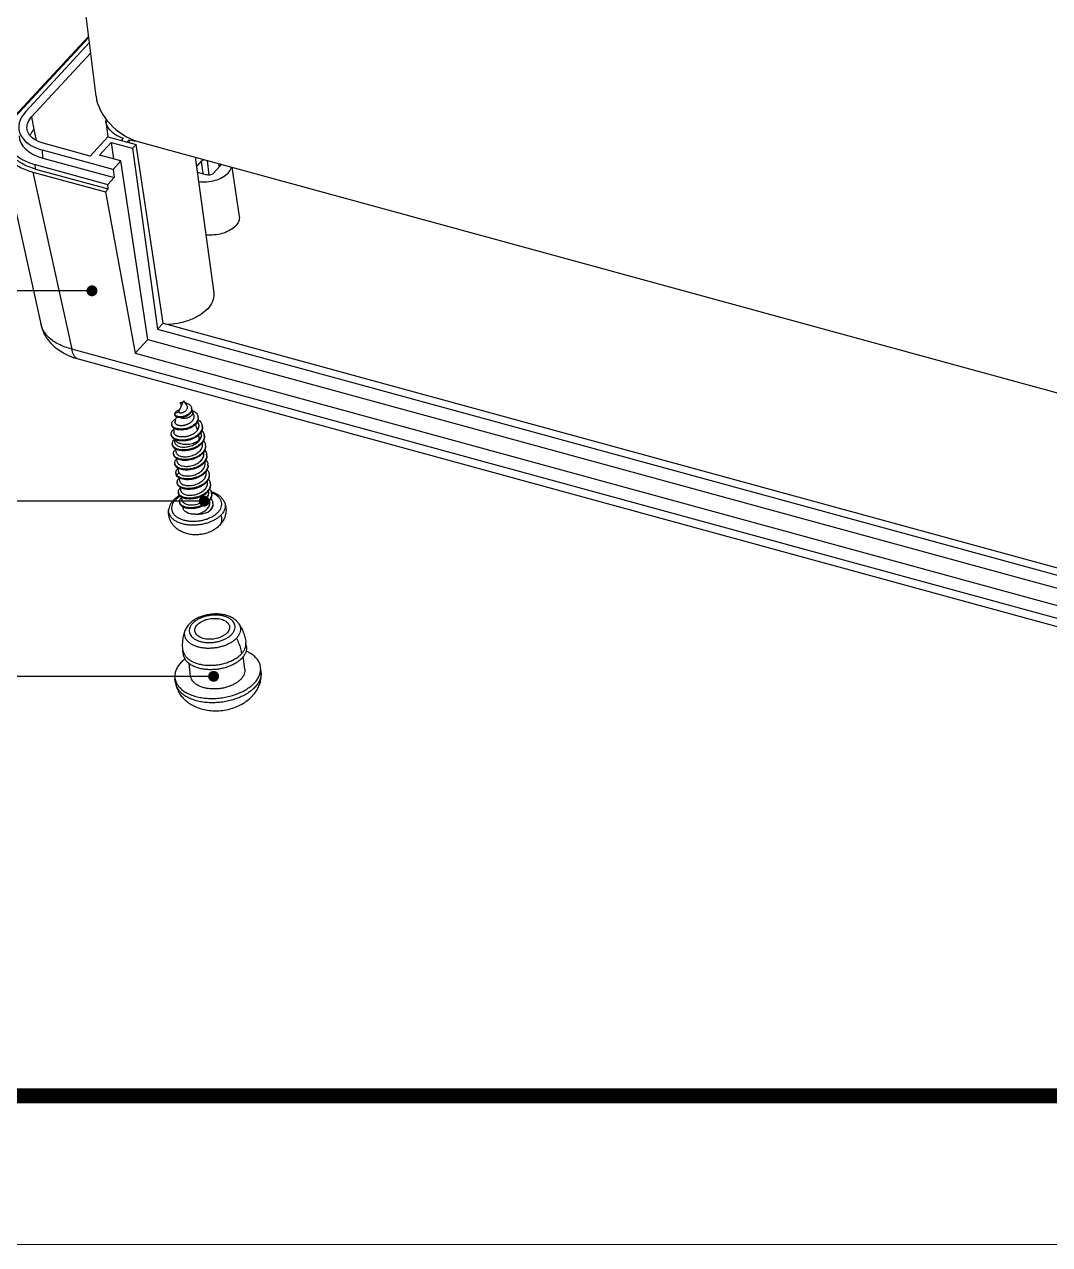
# Model space of a CAD drawing. Header units: inches. Extents: x 1964 to 3446, y -1690 to -1141.
# Drawn here: x 2064.7 to 2158.5, y -1689.7 to -1578.1 of the extents above; entities that cross this region are included whole.
import ezdxf

# ---------------------------------------------------------------- set-up
doc = ezdxf.new("R2010")
doc.units = ezdxf.units.IN
doc.header["$MEASUREMENT"] = 0
doc.layers.get('0').update_dxf_attribs({"linetype": 'CONTINUOUS'})
doc.layers.add('from', color=7, linetype='CONTINUOUS', lineweight=13)
doc.dimstyles.get("Standard").update_dxf_attribs({"dimtxt": 0.18, "dimasz": 0.18, "dimexe": 0.18, "dimexo": 0.0625, "dimgap": 0.09, "dimtad": 0, "dimzin": 0, "dimdsep": 46, "dimtxsty": 'Standard', "dimcen": 0, "dimadec": 0, "dimazin": 0, "dimtfac": 1, "dimtdec": 4, "dimtofl": 0, "dimtmove": 0, "dimatfit": 3, "dimfxl": 0, "dimtolj": 1, "dimtzin": 0, "dimarcsym": 0})

msp = doc.modelspace()

# ---------------------------------------------------------------- linework, layer by layer
at = {"color": 7, "linetype": 'Continuous'}
for p, q in [((2067.737, -1556.591), (2071.285, -1584.617)), ((2063.442, -1586.861), (2070.593, -1579.148)), ((2070.61, -1579.282), (2063.84, -1586.583)), ((2064.853, -1586.025), (2070.669, -1579.751)), ((2070.789, -1580.698), (2065.397, -1586.515)), ((2065.397, -1586.515), (2065.602, -1587.654)), ((2072.191, -1586.914), (2072.357, -1588.349)), ((2065.602, -1587.654), (2065.823, -1588.659)), ((2070.757, -1590.097), (2072.379, -1588.347)), ((2072.379, -1588.347), (2074.952, -1589.05)), ((2062.646, -1589.204), (2066.224, -1605.44)), ((2070.757, -1590.097), (2066.451, -1588.92)), ((2071.612, -1590.007), (2072.684, -1588.851)), ((2072.684, -1588.851), (2074.64, -1589.386)), ((2072.684, -1588.851), (2072.878, -1590.353)), ((2073.768, -1588.468), (2073.577, -1588.674)), ((2074.118, -1588.822), (2074.309, -1588.616)), ((2074.344, -1588.884), (2074.309, -1588.616)), ((2074.64, -1589.386), (2074.952, -1589.05)), ((2074.64, -1589.386), (2076.924, -1605.921)), ((2077.417, -1605.388), (2074.952, -1589.05)), ((2075.102, -1588.752), (2167.348, -1613.975)), ((2072.854, -1591.313), (2066.398, -1589.548)), ((2066.425, -1590.284), (2066.398, -1589.548)), ((2066.425, -1590.284), (2072.935, -1592.064)), ((2073.569, -1590.542), (2071.612, -1590.007)), ((2072.854, -1591.313), (2073.569, -1590.542)), ((2076.034, -1606.88), (2073.569, -1590.542)), ((2080.35, -1590.187), (2082.058, -1602.605)), ((2080.92, -1590.56), (2080.468, -1591.047)), ((2080.92, -1590.56), (2081.065, -1591.704)), ((2081.642, -1591.829), (2081.473, -1590.494)), ((2065.504, -1591.559), (2069.07, -1607.754)), ((2065.509, -1591.56), (2072.15, -1593.376)), ((2065.709, -1590.865), (2072.361, -1592.683)), ((2065.755, -1591.282), (2065.718, -1590.867)), ((2065.755, -1591.282), (2072.405, -1593.101)), ((2072.854, -1591.313), (2072.935, -1592.064)), ((2080.539, -1591.56), (2081.47, -1591.814)), ((2082.016, -1591.688), (2082.628, -1591.027)), ((2082.498, -1590.774), (2082.542, -1591.12)), ((2083.722, -1591.109), (2084.393, -1595.623)), ((2072.935, -1592.064), (2072.361, -1592.683)), ((2072.405, -1593.101), (2072.361, -1592.683)), ((2072.15, -1593.376), (2072.405, -1593.101)), ((2072.15, -1593.376), (2074.869, -1608.136)), ((2066.355, -1605.841), (2066.224, -1605.439)), ((2076.924, -1605.921), (2077.417, -1605.388)), ((2076.924, -1605.921), (2169.485, -1631.23)), ((2077.417, -1605.388), (2169.382, -1630.535)), ((2074.869, -1608.136), (2076.034, -1606.88)), ((2076.034, -1606.88), (2169.67, -1632.483)), ((2176.128, -1637.027), (2069.07, -1607.754)), ((2074.869, -1608.136), (2169.911, -1634.124)), ((2176.73, -1637.959), (2069.672, -1608.686)), ((2079.279, -1612.501), (2078.852, -1613.447)), ((2079.212, -1612.65), (2078.998, -1612.679)), ((2079.008, -1612.759), (2078.998, -1612.679)), ((2079.008, -1612.759), (2079.11, -1612.875)), ((2079.279, -1612.501), (2079.576, -1612.871)), ((2078.496, -1613.658), (2078.844, -1613.479)), ((2078.497, -1613.697), (2078.497, -1613.658)), ((2078.497, -1613.697), (2078.507, -1613.777)), ((2080.026, -1613.432), (2080.053, -1613.466)), ((2080.048, -1613.236), (2080.038, -1613.156)), ((2080.053, -1613.466), (2080.171, -1613.62)), ((2080.635, -1614.039), (2080.625, -1613.958)), ((2078.221, -1614.644), (2078.232, -1614.724)), ((2081.018, -1614.859), (2081.008, -1614.778)), ((2078.166, -1615.563), (2078.176, -1615.643)), ((2078.5, -1616.305), (2078.462, -1616.003)), ((2080.93, -1615.612), (2080.925, -1615.548)), ((2081.198, -1615.713), (2081.187, -1615.633)), ((2078.268, -1616.454), (2078.278, -1616.534)), ((2078.379, -1617.33), (2078.389, -1617.411)), ((2078.612, -1617.186), (2078.575, -1616.896)), ((2081.037, -1616.432), (2081.02, -1616.304)), ((2081.148, -1617.313), (2081.132, -1617.189)), ((2081.308, -1616.596), (2081.298, -1616.515)), ((2078.491, -1618.218), (2078.501, -1618.298)), ((2078.724, -1618.068), (2078.687, -1617.778)), ((2081.26, -1618.195), (2081.244, -1618.073)), ((2081.421, -1617.479), (2081.411, -1617.399)), ((2081.531, -1618.358), (2081.521, -1618.278)), ((2078.602, -1619.095), (2078.612, -1619.175)), ((2078.655, -1619.248), (2078.879, -1619.071)), ((2078.666, -1619.328), (2078.656, -1619.247)), ((2078.835, -1618.95), (2078.799, -1618.659)), ((2078.947, -1619.831), (2078.911, -1619.545)), ((2081.371, -1619.077), (2081.356, -1618.953)), ((2081.644, -1619.238), (2081.634, -1619.158)), ((2078.715, -1619.981), (2078.725, -1620.061)), ((2079.059, -1620.713), (2079.022, -1620.428)), ((2081.483, -1619.958), (2081.468, -1619.837)), ((2081.595, -1620.84), (2081.579, -1620.718)), ((2081.754, -1620.122), (2081.744, -1620.041)), ((2078.826, -1620.858), (2078.836, -1620.939)), ((2078.937, -1621.742), (2078.947, -1621.822)), ((2079.17, -1621.595), (2079.134, -1621.31)), ((2081.706, -1621.722), (2081.691, -1621.6)), ((2081.867, -1621.008), (2081.857, -1620.928)), ((2081.978, -1621.883), (2081.968, -1621.802)), ((2079.257, -1622.278), (2079.246, -1622.192)), ((2085.048, -1634.983), (2084.997, -1634.583)), ((2079.294, -1635.712), (2079.243, -1635.311)), ((2084.905, -1637.038), (2084.759, -1635.882)), ((2079.944, -1637.666), (2079.798, -1636.513)), ((2086.389, -1637.287), (2086.347, -1636.885)), ((2078.569, -1638.277), (2078.51, -1637.877))]:
    msp.add_line(p, q, dxfattribs=at)
for centre, radius, start, end in [((2073.5, -1586.765), 1.317, 177.91895, 186.47), ((2075.396, -1583.4), 5.329, 258.23548, 264.8371), ((2069.923, -1604.618), 3.79, 192.507, 207.2514), ((2068.354, -1604.964), 2.183, 203.68691, 204.94427), ((2079.243, -1613.501), 0.861, 92.81721, 98.39001), ((2079.248, -1613.577), 0.936, 91.98618, 92.8838), ((2078.683, -1613.673), 0.187, 187.3171, 201.6514), ((2082.476, -1615.284), 4.06, 160.79823, 167.2042), ((2079.539, -1613.276), 0.514, 337.83467, 339.35278), ((2079.548, -1613.279), 0.505, 339.34832, 342.31157), ((2079.598, -1613.212), 0.444, 356.77485, 7.16316), ((2079.591, -1613.211), 0.45, 353.01809, 356.79706), ((2080.058, -1614.031), 0.571, 359.29793, 7.26439), ((2078.531, -1614.605), 0.312, 187.17685, 201.41967), ((2082.717, -1615.328), 4.305, 175.59482, 180.59424), ((2074.542, -1616.962), 6.294, 16.57723, 21.62753), ((2076.721, -1616.071), 4.234, 21.05466, 24.01013), ((2080.333, -1614.864), 0.681, 0.52863, 7.23608), ((2075.695, -1616.655), 5.1, 7.28212, 11.79806), ((2076.61, -1616.106), 4.351, 7.36461, 9.86088), ((2080.496, -1615.72), 0.696, 0.51473, 7.14367), ((2078.642, -1616.406), 0.376, 187.30965, 199.54851), ((2078.637, -1616.408), 0.371, 199.55809, 202.6725), ((2078.76, -1617.282), 0.384, 187.30897, 199.30861), ((2079.218, -1617.59), 0.942, 132.62353, 133.19347), ((2080.581, -1616.606), 0.723, 0.81896, 7.18364), ((2078.763, -1617.281), 0.387, 199.29011, 199.9253), ((2078.852, -1618.172), 0.364, 187.13058, 197.49139), ((2078.845, -1618.174), 0.357, 197.55221, 199.48424), ((2079.294, -1618.434), 0.891, 132.58051, 133.13951), ((2080.746, -1617.482), 0.67, 0.32883, 7.18088), ((2080.811, -1618.368), 0.715, 0.84015, 7.23272), ((2078.983, -1619.043), 0.385, 199.71636, 201.1747), ((2078.997, -1619.122), 0.389, 199.86685, 200.96434), ((2080.952, -1619.244), 0.687, 1.21563, 7.19632), ((2080.94, -1619.245), 0.699, 0.54108, 1.23022), ((2079.084, -1619.934), 0.372, 187.20715, 199.55782), ((2079.09, -1619.932), 0.378, 199.51526, 201.32025), ((2081.026, -1620.132), 0.724, 0.78591, 7.2025), ((2079.224, -1620.803), 0.402, 199.32622, 202.41345), ((2079.321, -1621.687), 0.388, 199.91032, 203.87042), ((2081.048, -1623.182), 2.413, 70.23263, 70.46873), ((2081.172, -1621.015), 0.69, 0.54811, 7.22799), ((2081.269, -1621.89), 0.704, 0.61856, 7.19755), ((2085.037, -1637.429), 1.359, 2.02449, 6.00473), ((2080.935, -1637.947), 2.388, 187.20015, 187.92523), ((2079.94, -1638.073), 1.386, 188.47075, 194.73965)]:
    msp.add_arc(centre, radius, start, end, dxfattribs=at)
for centre, major_axis, ratio, start_param, end_param in [((2074.705, -1585.544), (2.935, -2.717), 0.6626953, -2.4730441, -0.9049868), ((2068.707, -1587.071), (4.476, 0.57), 0.5876302, 8.8122563, 10.3803135), ((2068.734, -1587.807), (4.476, 0.57), 0.5876302, 3.0882762, 4.0971282)]:
    msp.add_ellipse(centre, major_axis=major_axis, ratio=ratio, start_param=start_param, end_param=end_param, dxfattribs=at)
for points, start_tangent, end_tangent in [([(2064.984, -1587.684), (2064.977, -1587.645), (2065.04, -1587.074), (2065.396, -1586.515)], (-0.1911503, 0.9815608), (0.6798803, 0.7333231)), ([(2072.986, -1588.085), (2072.44, -1587.558), (2072.194, -1586.937), (2072.191, -1586.914)], (-0.8268141, 0.5624753), (-0.1139066, 0.9934915)), ([(2066.451, -1588.92), (2065.716, -1588.614), (2065.209, -1588.175), (2064.984, -1587.684)], (-0.9645939, 0.2637395), (-0.1911503, 0.9815608)), ([(2065.382, -1587.939), (2065.254, -1588.198)], (-0.5273294, -0.849661), (-0.3435227, -0.9391444)), ([(2065.602, -1587.653), (2065.382, -1587.939)], (-0.6809326, -0.7323461), (-0.5273294, -0.849661)), ([(2073.768, -1588.468), (2072.986, -1588.085)], (-0.9454415, 0.3257918), (-0.8268141, 0.5624753)), ([(2062.647, -1589.201), (2062.779, -1589.606), (2063.353, -1590.418), (2064.282, -1591.084), (2065.509, -1591.56)], (0.2148469, -0.9766477), (0.9646379, -0.2635787)), ([(2063.074, -1588.424), (2063.235, -1589.085), (2063.756, -1589.826), (2064.602, -1590.434), (2065.709, -1590.865)], (0.0642657, -0.9979328), (0.9645915, -0.2637486)), ([(2065.746, -1591.28), (2064.634, -1590.847), (2063.784, -1590.236), (2063.26, -1589.492), (2063.098, -1588.828)], (-0.9645915, 0.2637486), (-0.0642669, 0.9979327)), ([(2080.92, -1590.56), (2081.068, -1590.463), (2081.224, -1590.421)], (0.6798707, 0.733332), (0.9907755, 0.1355132)), ([(2080.657, -1592.421), (2080.673, -1592.424), (2081.437, -1592.448), (2082.192, -1592.314), (2082.871, -1592.033), (2083.374, -1591.645)], (0.9887399, -0.1496446), (0.6798707, 0.733332)), ([(2082.016, -1591.688), (2081.868, -1591.785), (2081.668, -1591.832), (2081.47, -1591.814)], (-0.6798707, -0.733332), (-0.9645915, 0.2637486)), ([(2082.684, -1590.905), (2082.628, -1591.027)], (-0.0091739, -0.9999579), (-0.6798707, -0.733332)), ([(2082.652, -1590.812), (2082.683, -1590.884)], (0.5827735, -0.8126347), (0.1497889, -0.988718)), ([(2082.683, -1590.884), (2082.684, -1590.905)], (0.1497889, -0.988718), (-0.0091739, -0.9999579)), ([(2083.374, -1591.645), (2083.649, -1591.194), (2083.673, -1591.094)], (0.6798707, 0.733332), (0.1788234, 0.9838812)), ([(2084.393, -1595.623), (2084.345, -1596.049), (2084.073, -1596.479)], (0.1453196, -0.9893848), (-0.6798707, -0.733332)), ([(2084.073, -1596.479), (2083.601, -1596.853), (2082.984, -1597.134), (2082.286, -1597.295), (2081.567, -1597.326), (2081.325, -1597.305)], (-0.6798707, -0.733332), (-0.9927709, 0.1200247)), ([(2082.058, -1602.606), (2082.068, -1602.706), (2081.947, -1603.393), (2081.508, -1604.056)], (0.1399853, -0.9901536), (-0.6798707, -0.733332)), ([(2081.508, -1604.056), (2080.782, -1604.647), (2079.835, -1605.108), (2078.745, -1605.405), (2077.803, -1605.508)], (-0.6798707, -0.733332), (-0.9992517, -0.0386785)), ([(2069.072, -1607.754), (2067.866, -1607.308), (2066.936, -1606.658), (2066.375, -1605.885)], (-0.9691441, 0.2464947), (-0.4217055, 0.9067329)), ([(2068.812, -1608.383), (2068.296, -1608.124), (2067.251, -1607.318), (2066.554, -1606.353)], (-0.9152334, 0.402924), (-0.457511, 0.889204)), ([(2069.672, -1608.687), (2068.812, -1608.383)], (-0.9646682, 0.2634679), (-0.9152334, 0.402924)), ([(2069.672, -1608.684), (2069.479, -1608.59), (2069.224, -1608.263), (2069.071, -1607.754)], (-0.9623236, 0.2719067), (-0.1636662, 0.9865158)), ([(2078.998, -1612.679), (2079.09, -1612.655), (2079.117, -1612.65)], (0.9411539, 0.3379783), (0.9891231, 0.1470902)), ([(2079.402, -1612.652), (2079.461, -1612.662), (2079.596, -1612.699), (2079.725, -1612.756), (2079.839, -1612.83), (2079.934, -1612.922), (2080.001, -1613.027), (2080.036, -1613.143), (2080.038, -1613.156)], (0.9893934, -0.1452611), (0.1252244, -0.9921284)), ([(2079.646, -1613.17), (2079.656, -1613.083), (2079.644, -1613), (2079.611, -1612.923), (2079.576, -1612.871)], (0.2414618, 0.9704103), (-0.6256528, 0.7801016)), ([(2078.496, -1613.658), (2078.527, -1613.568), (2078.6, -1613.478), (2078.713, -1613.395), (2078.86, -1613.325), (2078.914, -1613.305)], (0.0966757, 0.9953159), (0.9486562, 0.316309)), ([(2078.643, -1613.951), (2078.57, -1613.897), (2078.519, -1613.823), (2078.507, -1613.777)], (-0.8735959, 0.4866521), (-0.1283875, 0.9917241)), ([(2078.521, -1613.768), (2078.509, -1613.743)], (-0.4996169, 0.8662465), (-0.3696762, 0.9291607)), ([(2078.517, -1614.385), (2078.516, -1614.389), (2078.511, -1614.437), (2078.518, -1614.484), (2078.536, -1614.529), (2078.565, -1614.572), (2078.605, -1614.611), (2078.655, -1614.645), (2078.713, -1614.675), (2078.78, -1614.7), (2078.854, -1614.719), (2078.935, -1614.732), (2079.022, -1614.739), (2079.113, -1614.74), (2079.208, -1614.734), (2079.304, -1614.722), (2079.402, -1614.703), (2079.498, -1614.678), (2079.592, -1614.646), (2079.685, -1614.609), (2079.774, -1614.566), (2079.86, -1614.516), (2079.939, -1614.462), (2080.011, -1614.404), (2080.075, -1614.343), (2080.13, -1614.279), (2080.177, -1614.212), (2080.215, -1614.142), (2080.244, -1614.07), (2080.261, -1613.999)], (-0.2218499, -0.9750808), (0.1718795, 0.985118)), ([(2080.001, -1613.4), (2079.937, -1613.512), (2079.839, -1613.625), (2079.713, -1613.727), (2079.564, -1613.813), (2079.402, -1613.879), (2079.231, -1613.924), (2079.064, -1613.946), (2078.905, -1613.944), (2078.763, -1613.921), (2078.646, -1613.878), (2078.559, -1613.817), (2078.521, -1613.768)], (-0.3967371, -0.9179323), (-0.4996169, 0.8662465)), ([(2078.934, -1614.026), (2078.915, -1614.024), (2078.773, -1614.001), (2078.656, -1613.958), (2078.643, -1613.951)], (-0.99789, 0.0649274), (-0.8735959, 0.4866521)), ([(2078.852, -1613.447), (2078.85, -1613.451), (2078.844, -1613.479)], (-0.4098946, -0.9121329), (0.0056878, -0.9999838)), ([(2078.844, -1613.479), (2078.858, -1613.52), (2078.899, -1613.552), (2078.963, -1613.572), (2079.046, -1613.579), (2079.141, -1613.569)], (0.003494, -0.9999939), (0.9843949, 0.1759733)), ([(2080.016, -1613.47), (2079.947, -1613.592), (2079.849, -1613.705), (2079.723, -1613.807), (2079.574, -1613.893), (2079.412, -1613.959), (2079.242, -1614.004), (2079.074, -1614.026), (2078.934, -1614.026)], (-0.3772583, -0.9261081), (-0.99789, 0.0649274)), ([(2079.078, -1614.062), (2079.027, -1614.046), (2078.979, -1614.028), (2078.973, -1614.025)], (-0.9645873, 0.263764), (-0.9122336, 0.4096705)), ([(2080.053, -1613.466), (2080.075, -1613.497), (2080.097, -1613.541), (2080.109, -1613.586), (2080.113, -1613.633), (2080.107, -1613.681), (2080.092, -1613.729), (2080.068, -1613.776), (2080.036, -1613.822), (2079.995, -1613.866), (2079.946, -1613.908), (2079.891, -1613.946), (2079.829, -1613.981), (2079.762, -1614.012), (2079.69, -1614.039), (2079.615, -1614.06), (2079.537, -1614.077), (2079.458, -1614.088), (2079.379, -1614.094), (2079.3, -1614.094), (2079.223, -1614.089), (2079.148, -1614.078), (2079.078, -1614.062)], (0.6259012, -0.7799024), (-0.9645873, 0.263764)), ([(2079.141, -1613.569), (2079.251, -1613.541), (2079.36, -1613.494), (2079.461, -1613.43), (2079.545, -1613.352), (2079.609, -1613.263), (2079.646, -1613.17)], (0.9843949, 0.1759733), (0.2414618, 0.9704103)), ([(2080.038, -1613.266), (2080.005, -1613.39), (2080.001, -1613.4)], (-0.1215473, -0.9925856), (-0.3967371, -0.9179323)), ([(2080.048, -1613.236), (2080.048, -1613.346), (2080.029, -1613.433)], (0.1252244, -0.9921284), (-0.3037384, -0.9527555)), ([(2080.049, -1613.339), (2080.077, -1613.35), (2080.258, -1613.443), (2080.41, -1613.56), (2080.527, -1613.697), (2080.601, -1613.851), (2080.625, -1613.958)], (0.9308471, -0.3654089), (0.126025, -0.9920271)), ([(2080.261, -1613.999), (2080.268, -1613.928), (2080.266, -1613.858), (2080.252, -1613.789), (2080.229, -1613.723), (2080.198, -1613.662), (2080.17, -1613.62)], (0.1718795, 0.985118), (-0.5858119, 0.810447)), ([(2078.166, -1615.563), (2078.175, -1615.422), (2078.238, -1615.28), (2078.352, -1615.143), (2078.416, -1615.087)], (-0.1247601, 0.9921869), (0.7810634, 0.6244517)), ([(2081.018, -1614.859), (2081.023, -1614.925), (2081.003, -1615.116), (2080.929, -1615.307), (2080.806, -1615.491), (2080.638, -1615.661), (2080.431, -1615.813), (2080.193, -1615.941), (2079.933, -1616.042), (2079.659, -1616.114), (2079.385, -1616.153), (2079.118, -1616.161), (2078.869, -1616.137), (2078.647, -1616.083), (2078.46, -1616.003), (2078.316, -1615.899), (2078.22, -1615.777), (2078.176, -1615.643)], (0.1259137, -0.9920412), (-0.1247601, 0.9921869)), ([(2081.014, -1614.858), (2080.993, -1615.036), (2080.919, -1615.227), (2080.796, -1615.411), (2080.628, -1615.581), (2080.421, -1615.732), (2080.183, -1615.861), (2079.923, -1615.962), (2079.649, -1616.034), (2079.375, -1616.073), (2079.108, -1616.081), (2078.859, -1616.057), (2078.636, -1616.003), (2078.45, -1615.922), (2078.306, -1615.819), (2078.21, -1615.697), (2078.185, -1615.64)], (0.0092408, -0.9999573), (-0.3370114, 0.9415006)), ([(2078.222, -1614.644), (2078.22, -1614.578), (2078.256, -1614.452), (2078.341, -1614.326), (2078.474, -1614.208), (2078.577, -1614.142)], (-0.1253174, 0.9921167), (0.8683603, 0.4959339)), ([(2080.635, -1614.039), (2080.639, -1614.093), (2080.621, -1614.26), (2080.556, -1614.428), (2080.447, -1614.588), (2080.298, -1614.737), (2080.113, -1614.87), (2079.902, -1614.98), (2079.672, -1615.066), (2079.432, -1615.124), (2079.193, -1615.153), (2078.961, -1615.153), (2078.749, -1615.125), (2078.564, -1615.07), (2078.414, -1614.991), (2078.306, -1614.892), (2078.244, -1614.78), (2078.232, -1614.724)], (0.126025, -0.9920271), (-0.1253174, 0.9921167)), ([(2080.629, -1614.038), (2080.611, -1614.18), (2080.546, -1614.347), (2080.437, -1614.508), (2080.288, -1614.657), (2080.103, -1614.79), (2079.892, -1614.9), (2079.662, -1614.986), (2079.422, -1615.044), (2079.183, -1615.073), (2078.951, -1615.073), (2078.739, -1615.045), (2078.554, -1614.99), (2078.404, -1614.911), (2078.296, -1614.812), (2078.241, -1614.718)], (-0.0120687, -0.9999272), (-0.3649843, 0.9310137)), ([(2080.574, -1615.167), (2080.624, -1615.086), (2080.663, -1615.004), (2080.691, -1614.92), (2080.707, -1614.836), (2080.712, -1614.752), (2080.705, -1614.67), (2080.686, -1614.59), (2080.672, -1614.55)], (0.5700289, 0.8216247), (-0.3592554, 0.9332393)), ([(2080.628, -1614.21), (2080.771, -1614.328), (2080.9, -1614.485), (2080.982, -1614.659), (2081.008, -1614.778)], (0.8204956, -0.5716528), (0.1259137, -0.9920412)), ([(2078.185, -1615.64), (2078.166, -1615.563)], (-0.3370114, 0.9415006), (-0.1247601, 0.9921869)), ([(2078.268, -1616.454), (2078.265, -1616.413), (2078.29, -1616.269), (2078.366, -1616.126), (2078.462, -1616.02)], (-0.127143, 0.9918844), (0.7315272, 0.6818122)), ([(2081.198, -1615.713), (2081.201, -1615.847), (2081.16, -1616.05), (2081.067, -1616.244), (2080.926, -1616.427), (2080.739, -1616.596), (2080.515, -1616.745), (2080.264, -1616.868), (2079.994, -1616.962), (2079.714, -1617.025), (2079.434, -1617.056), (2079.164, -1617.055), (2078.914, -1617.021), (2078.697, -1616.957), (2078.519, -1616.868), (2078.386, -1616.757), (2078.304, -1616.631), (2078.278, -1616.534)], (0.1245949, -0.9922077), (-0.127143, 0.9918844)), ([(2081.193, -1615.714), (2081.191, -1615.767), (2081.149, -1615.969), (2081.056, -1616.164), (2080.916, -1616.347), (2080.729, -1616.516), (2080.505, -1616.664), (2080.254, -1616.788), (2079.984, -1616.882), (2079.704, -1616.945), (2079.423, -1616.976), (2079.153, -1616.975), (2078.904, -1616.941), (2078.687, -1616.877), (2078.509, -1616.787), (2078.376, -1616.677), (2078.294, -1616.551)], (0.0091782, -0.9999579), (-0.385513, 0.9227024)), ([(2080.574, -1615.167), (2080.514, -1615.246), (2080.443, -1615.321), (2080.362, -1615.393), (2080.274, -1615.461), (2080.179, -1615.523), (2080.078, -1615.579), (2079.972, -1615.629), (2079.863, -1615.673), (2079.751, -1615.71), (2079.637, -1615.741), (2079.52, -1615.765), (2079.403, -1615.782), (2079.288, -1615.792), (2079.175, -1615.795), (2079.066, -1615.79), (2078.963, -1615.779), (2078.867, -1615.761), (2078.784, -1615.739), (2078.717, -1615.715), (2078.663, -1615.691), (2078.619, -1615.668), (2078.583, -1615.646), (2078.552, -1615.623), (2078.52, -1615.596), (2078.489, -1615.564), (2078.459, -1615.525), (2078.434, -1615.478), (2078.418, -1615.426), (2078.412, -1615.375), (2078.412, -1615.372)], (-0.5700288, -0.8216247), (-0.01025, 0.9999475)), ([(2078.489, -1616.016), (2078.513, -1616.058), (2078.559, -1616.122), (2078.619, -1616.184), (2078.691, -1616.242), (2078.768, -1616.291), (2078.854, -1616.335), (2078.948, -1616.373), (2079.048, -1616.404)], (0.4435767, -0.8962364), (0.9645914, -0.2637487)), ([(2079.048, -1616.404), (2079.266, -1616.448), (2079.498, -1616.464), (2079.733, -1616.452), (2079.971, -1616.413), (2080.201, -1616.348), (2080.417, -1616.255), (2080.604, -1616.14), (2080.754, -1616.008)], (0.9645914, -0.2637487), (0.6798707, 0.733332)), ([(2079.086, -1616.701), (2079.298, -1616.717), (2079.525, -1616.707), (2079.76, -1616.668), (2079.992, -1616.603), (2080.215, -1616.512), (2080.419, -1616.398), (2080.596, -1616.264), (2080.741, -1616.113), (2080.847, -1615.951), (2080.911, -1615.782), (2080.93, -1615.611)], (0.9896728, -0.1433451), (-0.0260858, 0.9996597)), ([(2080.754, -1616.008), (2080.851, -1615.88), (2080.91, -1615.747), (2080.93, -1615.611)], (0.6798707, 0.733332), (-0.0061862, 0.9999809)), ([(2080.972, -1615.197), (2080.977, -1615.203), (2081.101, -1615.375), (2081.176, -1615.566), (2081.187, -1615.633)], (0.6792615, -0.7338964), (0.1245949, -0.9922077)), ([(2081.125, -1616.124), (2081.133, -1616.136), (2081.241, -1616.312), (2081.296, -1616.502), (2081.298, -1616.515)], (0.6346267, -0.7728189), (0.1252884, -0.9921204)), ([(2078.379, -1617.33), (2078.376, -1617.273), (2078.408, -1617.13), (2078.495, -1616.987), (2078.573, -1616.903)], (-0.1265949, 0.9919545), (0.7290358, 0.6844756)), ([(2081.308, -1616.596), (2081.308, -1616.779), (2081.256, -1616.976), (2081.152, -1617.167), (2081.001, -1617.346), (2080.81, -1617.509), (2080.584, -1617.651), (2080.329, -1617.768), (2080.056, -1617.857), (2079.776, -1617.915), (2079.499, -1617.941), (2079.234, -1617.933), (2078.991, -1617.894), (2078.78, -1617.828), (2078.609, -1617.736), (2078.484, -1617.622), (2078.409, -1617.493), (2078.389, -1617.411)], (0.1252884, -0.9921204), (-0.1265949, 0.9919545)), ([(2081.303, -1616.596), (2081.298, -1616.699), (2081.246, -1616.896), (2081.141, -1617.087), (2080.991, -1617.266), (2080.8, -1617.429), (2080.574, -1617.571), (2080.319, -1617.688), (2080.046, -1617.777), (2079.766, -1617.835), (2079.489, -1617.86), (2079.224, -1617.853), (2078.981, -1617.814), (2078.77, -1617.748), (2078.599, -1617.656), (2078.474, -1617.542), (2078.399, -1617.413)], (0.0145051, -0.9998948), (-0.3407953, 0.9401375)), ([(2078.501, -1616.305), (2078.532, -1616.404), (2078.611, -1616.506), (2078.733, -1616.592), (2078.894, -1616.659), (2079.086, -1616.701)], (0.1276091, -0.9918245), (0.9896728, -0.1433451)), ([(2078.612, -1617.186), (2078.643, -1617.285), (2078.722, -1617.387), (2078.844, -1617.473), (2079.005, -1617.54), (2079.197, -1617.583)], (0.1272822, -0.9918665), (0.9898098, -0.1423958)), ([(2079.197, -1617.583), (2079.414, -1617.599), (2079.647, -1617.587), (2079.887, -1617.547), (2080.125, -1617.478), (2080.35, -1617.382), (2080.556, -1617.263), (2080.733, -1617.123), (2080.875, -1616.967)], (0.9898098, -0.1423958), (0.5983529, 0.8012327)), ([(2080.875, -1616.967), (2080.975, -1616.799), (2081.031, -1616.625), (2081.039, -1616.452), (2081.037, -1616.432)], (0.5983529, 0.8012327), (-0.1260321, 0.9920262)), ([(2080.986, -1617.848), (2081.087, -1617.681), (2081.142, -1617.507), (2081.15, -1617.334), (2081.148, -1617.313)], (0.6004221, 0.7996833), (-0.1261611, 0.9920098)), ([(2081.238, -1617.01), (2081.255, -1617.032), (2081.359, -1617.21), (2081.411, -1617.399)], (0.6279534, -0.778251), (0.1250347, -0.9921524)), ([(2078.491, -1618.218), (2078.489, -1618.142), (2078.528, -1617.996), (2078.62, -1617.852), (2078.685, -1617.784)], (-0.1249641, 0.9921613), (0.7296807, 0.683788)), ([(2081.421, -1617.479), (2081.421, -1617.481), (2081.417, -1617.677), (2081.36, -1617.873), (2081.252, -1618.064), (2081.098, -1618.244), (2080.901, -1618.405), (2080.671, -1618.545), (2080.417, -1618.659), (2080.146, -1618.745), (2079.867, -1618.8), (2079.589, -1618.822), (2079.324, -1618.813), (2079.083, -1618.772), (2078.875, -1618.702), (2078.707, -1618.607), (2078.586, -1618.492), (2078.515, -1618.362), (2078.501, -1618.298)], (0.1250347, -0.9921524), (-0.1249641, 0.9921613)), ([(2081.416, -1617.478), (2081.407, -1617.597), (2081.35, -1617.793), (2081.242, -1617.984), (2081.088, -1618.163), (2080.891, -1618.325), (2080.661, -1618.465), (2080.407, -1618.579), (2080.136, -1618.665), (2079.857, -1618.72), (2079.579, -1618.742), (2079.314, -1618.733), (2079.072, -1618.692), (2078.864, -1618.622), (2078.697, -1618.527), (2078.576, -1618.412), (2078.509, -1618.293)], (0.0069216, -0.999976), (-0.3334769, 0.9427583)), ([(2081.531, -1618.358), (2081.535, -1618.393), (2081.523, -1618.59), (2081.458, -1618.787), (2081.341, -1618.977), (2081.177, -1619.155), (2080.972, -1619.315), (2080.735, -1619.452), (2080.473, -1619.561), (2080.195, -1619.641), (2079.907, -1619.691), (2079.625, -1619.705), (2079.36, -1619.685), (2079.127, -1619.635), (2078.928, -1619.556), (2078.772, -1619.453), (2078.666, -1619.328)], (0.1258944, -0.9920436), (-0.510552, 0.8598469)), ([(2081.527, -1618.358), (2081.513, -1618.51), (2081.448, -1618.707), (2081.331, -1618.897), (2081.166, -1619.075), (2080.962, -1619.235), (2080.725, -1619.372), (2080.463, -1619.481), (2080.185, -1619.561), (2079.897, -1619.61), (2079.614, -1619.625), (2079.35, -1619.605), (2079.117, -1619.555), (2078.918, -1619.476), (2078.762, -1619.372), (2078.695, -1619.303)], (0.01496, -0.9998881), (-0.6269744, 0.7790399)), ([(2078.724, -1618.068), (2078.755, -1618.167), (2078.834, -1618.269), (2078.956, -1618.356), (2079.117, -1618.422), (2079.309, -1618.464)], (0.128065, -0.9917658), (0.9895662, -0.1440787)), ([(2079.309, -1618.464), (2079.526, -1618.481), (2079.759, -1618.469), (2079.999, -1618.428), (2080.236, -1618.359), (2080.462, -1618.264), (2080.668, -1618.145), (2080.845, -1618.004), (2080.986, -1617.848)], (0.9895662, -0.1440787), (0.6004221, 0.7996833)), ([(2081.098, -1618.73), (2081.199, -1618.562), (2081.254, -1618.389), (2081.262, -1618.216), (2081.26, -1618.195)], (0.5981603, 0.8013765), (-0.1259715, 0.9920339)), ([(2081.351, -1617.892), (2081.388, -1617.94), (2081.483, -1618.121), (2081.521, -1618.278)], (0.6315331, -0.7753489), (0.1258944, -0.9920436)), ([(2078.602, -1619.095), (2078.599, -1619.044), (2078.607, -1618.972), (2078.629, -1618.9), (2078.665, -1618.828), (2078.712, -1618.758), (2078.772, -1618.69), (2078.798, -1618.664)], (-0.1253873, 0.9921079), (0.7293244, 0.6841681)), ([(2078.621, -1619.173), (2078.605, -1619.114), (2078.602, -1619.095)], (-0.3373457, 0.9413808), (-0.1253873, 0.9921079)), ([(2078.631, -1619.254), (2078.614, -1619.192), (2078.612, -1619.175)], (-0.3398221, 0.9404897), (-0.1244246, 0.9922291)), ([(2078.656, -1619.247), (2078.624, -1619.182)], (-0.5178368, 0.8554795), (-0.3611952, 0.9324902)), ([(2078.666, -1619.328), (2078.634, -1619.261)], (-0.5170679, 0.8559444), (-0.3577737, 0.9338083)), ([(2078.695, -1619.303), (2078.656, -1619.248)], (-0.6269744, 0.7790399), (-0.5105923, 0.8598229)), ([(2078.715, -1619.981), (2078.712, -1619.931), (2078.719, -1619.859), (2078.739, -1619.787), (2078.772, -1619.716), (2078.818, -1619.646), (2078.877, -1619.577), (2078.91, -1619.545)], (-0.1254533, 0.9920995), (0.7324762, 0.6807926)), ([(2081.644, -1619.238), (2081.647, -1619.271), (2081.648, -1619.371), (2081.635, -1619.471), (2081.608, -1619.571), (2081.568, -1619.67), (2081.516, -1619.768), (2081.45, -1619.863), (2081.372, -1619.954), (2081.283, -1620.042), (2081.183, -1620.125), (2081.074, -1620.203), (2080.957, -1620.275), (2080.833, -1620.34), (2080.702, -1620.399), (2080.567, -1620.45), (2080.427, -1620.493), (2080.286, -1620.528), (2080.143, -1620.555), (2080.001, -1620.574), (2079.861, -1620.584), (2079.724, -1620.587), (2079.591, -1620.581), (2079.464, -1620.566), (2079.343, -1620.544), (2079.231, -1620.515), (2079.128, -1620.478), (2079.034, -1620.435), (2078.952, -1620.386), (2078.881, -1620.332), (2078.822, -1620.272), (2078.776, -1620.208), (2078.744, -1620.141), (2078.726, -1620.071), (2078.725, -1620.061)], (0.1258351, -0.9920512), (-0.1254333, 0.9921021)), ([(2081.639, -1619.238), (2081.634, -1619.328), (2081.616, -1619.426), (2081.585, -1619.525), (2081.542, -1619.622), (2081.486, -1619.717), (2081.419, -1619.81), (2081.339, -1619.899), (2081.248, -1619.984), (2081.148, -1620.064), (2081.038, -1620.139), (2080.921, -1620.208), (2080.798, -1620.271), (2080.669, -1620.328), (2080.535, -1620.377), (2080.397, -1620.418), (2080.258, -1620.452), (2080.118, -1620.477), (2079.978, -1620.494), (2079.841, -1620.504), (2079.706, -1620.506), (2079.575, -1620.5), (2079.45, -1620.486), (2079.332, -1620.464), (2079.222, -1620.435), (2079.12, -1620.399), (2079.028, -1620.356), (2078.946, -1620.308), (2078.876, -1620.255), (2078.817, -1620.197), (2078.77, -1620.136), (2078.737, -1620.07)], (0.0094498, -0.9999553), (-0.3635774, 0.931564)), ([(2078.835, -1618.95), (2078.84, -1618.978), (2078.879, -1619.071)], (0.1242123, -0.9922557), (0.5267486, -0.8500211)), ([(2078.879, -1619.071), (2078.962, -1619.165), (2079.083, -1619.245), (2079.238, -1619.307), (2079.421, -1619.347)], (0.5272078, -0.8497364), (0.9898936, -0.141812)), ([(2079.421, -1619.347), (2079.638, -1619.362), (2079.871, -1619.351), (2080.11, -1619.31), (2080.348, -1619.241), (2080.574, -1619.146), (2080.779, -1619.026), (2080.957, -1618.886), (2081.098, -1618.73)], (0.9898936, -0.141812), (0.5981603, 0.8013765)), ([(2081.21, -1619.612), (2081.31, -1619.444), (2081.366, -1619.27), (2081.374, -1619.097), (2081.371, -1619.077)], (0.599216, 0.8005874), (-0.1260741, 0.9920208)), ([(2081.462, -1618.775), (2081.521, -1618.857), (2081.571, -1618.946), (2081.607, -1619.038), (2081.63, -1619.133), (2081.634, -1619.158)], (0.6283872, -0.7779007), (0.1255556, -0.9920866)), ([(2078.826, -1620.858), (2078.823, -1620.818), (2078.828, -1620.747), (2078.847, -1620.676), (2078.88, -1620.604), (2078.926, -1620.534), (2078.984, -1620.465), (2079.022, -1620.428)], (-0.1255346, 0.9920892), (0.731623, 0.6817094)), ([(2081.755, -1620.122), (2081.758, -1620.156), (2081.759, -1620.256), (2081.746, -1620.356), (2081.719, -1620.456), (2081.679, -1620.555), (2081.626, -1620.652), (2081.559, -1620.747), (2081.481, -1620.839), (2081.391, -1620.927), (2081.292, -1621.01), (2081.183, -1621.087), (2081.066, -1621.158), (2080.941, -1621.223), (2080.81, -1621.281), (2080.674, -1621.332), (2080.535, -1621.376), (2080.393, -1621.411), (2080.251, -1621.438), (2080.109, -1621.457), (2079.969, -1621.466), (2079.832, -1621.468), (2079.699, -1621.462), (2079.572, -1621.447), (2079.452, -1621.425), (2079.339, -1621.396), (2079.236, -1621.359), (2079.143, -1621.316), (2079.061, -1621.266), (2078.991, -1621.211), (2078.932, -1621.152), (2078.887, -1621.088), (2078.856, -1621.021), (2078.838, -1620.952), (2078.836, -1620.939)], (0.1244083, -0.9922311), (-0.1199031, 0.9927856)), ([(2081.75, -1620.122), (2081.746, -1620.201), (2081.731, -1620.3), (2081.701, -1620.399), (2081.659, -1620.496), (2081.603, -1620.591), (2081.536, -1620.683), (2081.456, -1620.772), (2081.367, -1620.858), (2081.268, -1620.939), (2081.16, -1621.015), (2081.044, -1621.085), (2080.921, -1621.148), (2080.791, -1621.205), (2080.657, -1621.254), (2080.52, -1621.296), (2080.381, -1621.33), (2080.241, -1621.357), (2080.102, -1621.376), (2079.964, -1621.386), (2079.829, -1621.388), (2079.698, -1621.382), (2079.573, -1621.368), (2079.454, -1621.347), (2079.343, -1621.319), (2079.24, -1621.284), (2079.146, -1621.242), (2079.063, -1621.195), (2078.992, -1621.142), (2078.933, -1621.084), (2078.886, -1621.022), (2078.852, -1620.956)], (0.0137951, -0.9999048), (-0.3812058, 0.9244902)), ([(2078.947, -1619.831), (2078.978, -1619.931), (2079.057, -1620.033), (2079.18, -1620.119), (2079.34, -1620.185), (2079.532, -1620.228)], (0.127687, -0.9918145), (0.989743, -0.1428596)), ([(2079.059, -1620.713), (2079.09, -1620.812), (2079.169, -1620.915), (2079.291, -1621.001), (2079.452, -1621.067), (2079.644, -1621.11)], (0.1276816, -0.9918152), (0.9897145, -0.1430564)), ([(2079.532, -1620.228), (2079.749, -1620.244), (2079.982, -1620.232), (2080.221, -1620.192), (2080.459, -1620.123), (2080.685, -1620.028), (2080.891, -1619.908), (2081.068, -1619.768), (2081.21, -1619.612)], (0.989743, -0.1428596), (0.599216, 0.8005874)), ([(2079.644, -1621.11), (2079.861, -1621.126), (2080.093, -1621.114), (2080.333, -1621.074), (2080.571, -1621.005), (2080.797, -1620.909), (2081.002, -1620.79), (2081.18, -1620.65), (2081.321, -1620.493)], (0.9897145, -0.1430564), (0.5993434, 0.800492)), ([(2081.321, -1620.493), (2081.422, -1620.326), (2081.477, -1620.152), (2081.485, -1619.978), (2081.483, -1619.958)], (0.5993434, 0.800492), (-0.1260752, 0.9920207)), ([(2081.574, -1619.656), (2081.629, -1619.731), (2081.679, -1619.82), (2081.715, -1619.912), (2081.739, -1620.006), (2081.744, -1620.041)], (0.6306713, -0.7760501), (0.1255339, -0.9920893)), ([(2081.686, -1620.539), (2081.735, -1620.605), (2081.786, -1620.694), (2081.824, -1620.786), (2081.849, -1620.88), (2081.857, -1620.928)], (0.6247978, -0.7807866), (0.1255707, -0.9920847)), ([(2078.337, -1621.619), (2078.142, -1621.87), (2078.011, -1622.13), (2077.943, -1622.392)], (-0.6798707, -0.733332), (-0.1394571, -0.9902281)), ([(2078.527, -1621.582), (2078.36, -1621.798), (2078.251, -1622.023), (2078.204, -1622.251), (2078.219, -1622.475), (2078.297, -1622.69), (2078.435, -1622.89), (2078.63, -1623.069), (2078.875, -1623.221), (2079.164, -1623.343), (2079.489, -1623.431), (2079.841, -1623.484), (2080.211, -1623.5), (2080.588, -1623.478), (2080.964, -1623.42), (2081.327, -1623.326), (2081.666, -1623.2), (2081.975, -1623.044), (2082.245, -1622.862), (2082.467, -1622.659)], (-0.6798707, -0.733332), (0.6798707, 0.733332)), ([(2078.937, -1621.156), (2078.915, -1621.168), (2078.6, -1621.379), (2078.337, -1621.619)], (-0.8712519, -0.4908362), (-0.6798707, -0.733332)), ([(2078.993, -1621.212), (2078.748, -1621.38), (2078.527, -1621.582)], (-0.8581104, -0.5134653), (-0.6798707, -0.733332)), ([(2078.845, -1620.936), (2078.831, -1620.888), (2078.826, -1620.858)], (-0.3308587, 0.9436803), (-0.1255346, 0.9920892)), ([(2078.937, -1621.742), (2078.934, -1621.707), (2078.939, -1621.635), (2078.958, -1621.563), (2078.989, -1621.492), (2079.034, -1621.421), (2079.09, -1621.352), (2079.133, -1621.309)], (-0.1255489, 0.9920874), (0.7297298, 0.6837357)), ([(2078.956, -1621.819), (2078.943, -1621.777), (2078.937, -1621.742)], (-0.3403209, 0.9403094), (-0.1255489, 0.9920874)), ([(2081.867, -1621.008), (2081.87, -1621.04), (2081.871, -1621.14), (2081.857, -1621.24), (2081.83, -1621.34), (2081.789, -1621.44), (2081.735, -1621.537), (2081.669, -1621.632), (2081.59, -1621.723), (2081.501, -1621.81), (2081.401, -1621.893), (2081.292, -1621.971), (2081.174, -1622.042), (2081.049, -1622.107), (2080.918, -1622.165), (2080.782, -1622.216), (2080.642, -1622.259), (2080.501, -1622.293), (2080.358, -1622.32), (2080.217, -1622.339), (2080.077, -1622.349), (2079.94, -1622.35), (2079.807, -1622.344), (2079.68, -1622.329), (2079.56, -1622.306), (2079.447, -1622.276), (2079.345, -1622.24), (2079.253, -1622.196), (2079.171, -1622.147), (2079.101, -1622.092), (2079.043, -1622.032), (2078.998, -1621.968), (2078.966, -1621.9), (2078.949, -1621.831), (2078.947, -1621.822)], (0.1199656, -0.9927781), (-0.1220572, 0.9925231)), ([(2081.863, -1621.008), (2081.86, -1621.075), (2081.844, -1621.174), (2081.815, -1621.272), (2081.773, -1621.369), (2081.719, -1621.464), (2081.653, -1621.557), (2081.576, -1621.647), (2081.487, -1621.734), (2081.389, -1621.815), (2081.281, -1621.891), (2081.165, -1621.96), (2081.042, -1622.024), (2080.914, -1622.081), (2080.78, -1622.132), (2080.644, -1622.175), (2080.505, -1622.211), (2080.365, -1622.238), (2080.225, -1622.256), (2080.087, -1622.267), (2079.952, -1622.269), (2079.821, -1622.264), (2079.695, -1622.252), (2079.575, -1622.232), (2079.463, -1622.204), (2079.359, -1622.169), (2079.266, -1622.128), (2079.182, -1622.08), (2079.11, -1622.028), (2079.05, -1621.971), (2079.001, -1621.909), (2078.966, -1621.844)], (0.0095488, -0.9999544), (-0.4044575, 0.9145568)), ([(2079.17, -1621.595), (2079.202, -1621.694), (2079.281, -1621.796), (2079.403, -1621.883), (2079.563, -1621.949), (2079.755, -1621.992)], (0.1276766, -0.9918158), (0.9897036, -0.143132)), ([(2079.755, -1621.992), (2079.972, -1622.008), (2080.205, -1621.996), (2080.445, -1621.955), (2080.682, -1621.887), (2080.908, -1621.791), (2081.114, -1621.672), (2081.291, -1621.531), (2081.433, -1621.375)], (0.9897036, -0.143132), (0.5994131, 0.8004398)), ([(2081.433, -1621.375), (2081.533, -1621.208), (2081.589, -1621.034), (2081.597, -1620.86), (2081.595, -1620.84)], (0.5994131, 0.8004398), (-0.1260767, 0.9920205)), ([(2081.545, -1622.257), (2081.645, -1622.089), (2081.7, -1621.916), (2081.708, -1621.742), (2081.706, -1621.722)], (0.5993566, 0.8004822), (-0.1260771, 0.9920205)), ([(2081.798, -1621.421), (2081.842, -1621.48), (2081.894, -1621.568), (2081.934, -1621.659), (2081.96, -1621.754), (2081.968, -1621.802)], (0.6299915, -0.776602), (0.1255525, -0.992087)), ([(2083.037, -1621.747), (2082.899, -1621.5), (2082.693, -1621.271), (2082.422, -1621.071), (2082.098, -1620.908), (2081.835, -1620.817)], (-0.3817894, 0.9242493), (-0.9596609, 0.2811599)), ([(2082.467, -1622.659), (2082.633, -1622.443), (2082.742, -1622.218), (2082.79, -1621.99), (2082.774, -1621.767), (2082.697, -1621.551), (2082.558, -1621.351), (2082.364, -1621.173), (2082.118, -1621.021), (2081.864, -1620.911)], (0.6798707, 0.733332), (-0.9410726, 0.3382046)), ([(2083.037, -1621.747), (2083.132, -1622.042), (2083.177, -1622.346), (2083.172, -1622.657), (2083.116, -1622.969), (2083.006, -1623.276), (2082.842, -1623.571), (2082.622, -1623.85)], (0.3817894, -0.9242493), (-0.6798707, -0.733332)), ([(2083.037, -1621.747), (2083.066, -1621.828), (2083.107, -1622.095), (2083.065, -1622.378), (2082.942, -1622.653), (2082.741, -1622.917)], (0.3822207, -0.9240711), (-0.6798707, -0.733332)), ([(2082.622, -1623.85), (2082.319, -1624.125), (2081.942, -1624.367), (2081.524, -1624.551), (2081.091, -1624.672), (2080.652, -1624.734), (2080.212, -1624.738), (2079.779, -1624.684), (2079.372, -1624.571), (2079.011, -1624.409), (2078.696, -1624.202), (2078.439, -1623.963), (2078.231, -1623.693), (2078.076, -1623.4), (2077.971, -1623.076), (2077.926, -1622.739), (2077.943, -1622.392)], (-0.6798707, -0.733332), (0.1394571, 0.9902281)), ([(2077.934, -1622.539), (2077.934, -1622.525), (2077.943, -1622.392)], (-0.0179328, 0.9998392), (0.1397364, 0.9901887)), ([(2079.194, -1623.741), (2078.845, -1623.621), (2078.541, -1623.464), (2078.285, -1623.268), (2078.095, -1623.044), (2077.975, -1622.792), (2077.934, -1622.539)], (-0.9645915, 0.2637486), (-0.0179328, 0.9998392)), ([(2082.741, -1622.917), (2082.626, -1623.032), (2082.497, -1623.141), (2082.363, -1623.239), (2082.219, -1623.332), (2082.064, -1623.419), (2081.899, -1623.5), (2081.734, -1623.57), (2081.563, -1623.634), (2081.373, -1623.694), (2081.178, -1623.745), (2080.985, -1623.787), (2080.79, -1623.819), (2080.586, -1623.844), (2080.383, -1623.859), (2080.176, -1623.865), (2079.972, -1623.86), (2079.772, -1623.846), (2079.577, -1623.821), (2079.381, -1623.786), (2079.194, -1623.741)], (-0.6798707, -0.733332), (-0.9645915, 0.2637486)), ([(2079.859, -1622.809), (2079.667, -1622.74), (2079.506, -1622.65), (2079.381, -1622.54), (2079.297, -1622.415), (2079.257, -1622.279), (2079.257, -1622.278)], (-0.9645915, 0.2637486), (-0.1254885, 0.9920951)), ([(2080.4, -1622.867), (2080.212, -1622.865), (2080.03, -1622.845), (2079.859, -1622.809)], (-0.999357, -0.0358542), (-0.9645915, 0.2637486)), ([(2080.4, -1622.867), (2080.627, -1622.82), (2080.849, -1622.748), (2081.058, -1622.653), (2081.248, -1622.538), (2081.412, -1622.404), (2081.545, -1622.257)], (0.9887897, 0.1493147), (0.5993566, 0.8004822)), ([(2081.509, -1622.69), (2081.295, -1622.771), (2081.069, -1622.831), (2080.84, -1622.867), (2080.615, -1622.878), (2080.4, -1622.867)], (-0.9136166, -0.4065768), (-0.9937985, 0.1111964)), ([(2081.904, -1622.21), (2081.889, -1622.243), (2081.837, -1622.339), (2081.772, -1622.432), (2081.695, -1622.522), (2081.607, -1622.607), (2081.509, -1622.689)], (-0.3964131, -0.9180723), (-0.7925477, -0.6098099)), ([(2081.778, -1622.471), (2081.7, -1622.547), (2081.61, -1622.62), (2081.509, -1622.69)], (-0.6797283, -0.733464), (-0.8458246, -0.5334611)), ([(2081.941, -1622.224), (2081.898, -1622.309), (2081.844, -1622.392), (2081.778, -1622.471)], (-0.3833942, -0.9235848), (-0.6797283, -0.733464)), ([(2081.973, -1621.883), (2081.971, -1621.948), (2081.957, -1622.047), (2081.929, -1622.145), (2081.904, -1622.21)], (0.0110711, -0.9999387), (-0.3964131, -0.9180723)), ([(2081.978, -1621.883), (2081.982, -1621.925), (2081.982, -1622.025), (2081.968, -1622.125), (2081.941, -1622.224)], (0.1267358, -0.9919365), (-0.324313, -0.9459498)), ([(2082.622, -1623.85), (2082.696, -1623.753), (2082.775, -1623.58), (2082.81, -1623.377), (2082.799, -1623.154), (2082.741, -1622.917)], (0.6795302, 0.7336475), (-0.3190958, 0.9477225)), ([(2079.801, -1632.912), (2079.655, -1633.09), (2079.54, -1633.273), (2079.455, -1633.459)], (-0.6798707, -0.733332), (-0.3491863, -0.9370533)), ([(2084.331, -1632.842), (2084.128, -1632.608), (2083.859, -1632.398), (2083.534, -1632.227), (2083.168, -1632.1), (2082.774, -1632.02), (2082.364, -1631.986), (2081.946, -1631.996), (2081.531, -1632.05), (2081.126, -1632.146), (2080.741, -1632.282), (2080.385, -1632.457), (2080.067, -1632.669), (2079.801, -1632.912)], (-0.5716546, 0.8204944), (-0.6798707, -0.733332)), ([(2080.117, -1632.851), (2079.965, -1633.049), (2079.865, -1633.255), (2079.822, -1633.463), (2079.836, -1633.667), (2079.907, -1633.864), (2080.033, -1634.047), (2080.211, -1634.21), (2080.436, -1634.349), (2080.7, -1634.46), (2080.997, -1634.541), (2081.319, -1634.589), (2081.656, -1634.604), (2082.001, -1634.584), (2082.345, -1634.531), (2082.677, -1634.445), (2082.986, -1634.33), (2083.269, -1634.187), (2083.515, -1634.021), (2083.718, -1633.836)], (-0.6798707, -0.733332), (0.6798707, 0.733332)), ([(2083.718, -1633.836), (2083.87, -1633.638), (2083.969, -1633.433), (2084.013, -1633.224), (2083.999, -1633.02), (2083.928, -1632.823), (2083.801, -1632.64), (2083.623, -1632.477), (2083.399, -1632.338), (2083.134, -1632.227), (2082.838, -1632.146), (2082.516, -1632.098), (2082.178, -1632.083), (2081.833, -1632.103), (2081.49, -1632.156), (2081.158, -1632.242), (2080.848, -1632.357), (2080.566, -1632.5), (2080.319, -1632.666), (2080.117, -1632.851)], (0.6798707, 0.733332), (-0.6798707, -0.733332)), ([(2080.33, -1633.544), (2080.326, -1633.462), (2080.353, -1633.295), (2080.429, -1633.129), (2080.551, -1632.97)], (-0.1249233, 0.9921664), (0.6798707, 0.733332)), ([(2080.551, -1632.97), (2080.714, -1632.822), (2080.913, -1632.691), (2081.142, -1632.58), (2081.395, -1632.491), (2081.664, -1632.429), (2081.941, -1632.394), (2082.216, -1632.388), (2082.483, -1632.411), (2082.734, -1632.463)], (0.6798707, 0.733332), (0.9645915, -0.2637486)), ([(2082.734, -1632.463), (2082.959, -1632.541), (2083.152, -1632.644), (2083.308, -1632.768), (2083.421, -1632.909), (2083.489, -1633.064), (2083.505, -1633.142)], (0.9645915, -0.2637486), (0.126099, -0.9920177)), ([(2084.331, -1632.842), (2084.414, -1632.984), (2084.493, -1633.224), (2084.504, -1633.458), (2084.447, -1633.716), (2084.326, -1633.961), (2084.145, -1634.195)], (0.5716962, -0.8204654), (-0.6798707, -0.733332)), ([(2084.331, -1632.842), (2084.572, -1633.237), (2084.766, -1633.663), (2084.909, -1634.114), (2084.997, -1634.583)], (0.5716546, -0.8204944), (0.1255768, -0.9920839)), ([(2079.243, -1635.311), (2079.212, -1634.84), (2079.238, -1634.368), (2079.319, -1633.905), (2079.455, -1633.459)], (-0.1255768, 0.9920839), (0.3491863, 0.9370533)), ([(2080.637, -1635.009), (2080.324, -1634.904), (2080.047, -1634.769), (2079.809, -1634.604), (2079.616, -1634.41), (2079.484, -1634.204), (2079.405, -1633.964), (2079.394, -1633.73), (2079.45, -1633.472), (2079.455, -1633.459)], (-0.9645915, 0.2637486), (0.3488569, 0.937176)), ([(2083.284, -1633.717), (2083.121, -1633.864), (2082.922, -1633.996), (2082.692, -1634.107), (2082.44, -1634.195), (2082.17, -1634.258), (2081.892, -1634.293), (2081.616, -1634.299), (2081.349, -1634.275), (2081.099, -1634.224), (2080.875, -1634.146), (2080.683, -1634.043), (2080.527, -1633.92), (2080.414, -1633.778), (2080.346, -1633.624), (2080.33, -1633.544)], (-0.6798707, -0.733332), (-0.1249233, 0.9921664)), ([(2083.505, -1633.142), (2083.509, -1633.227), (2083.481, -1633.393), (2083.405, -1633.558), (2083.284, -1633.717)], (0.126099, -0.9920177), (-0.6798707, -0.733332)), ([(2084.145, -1634.195), (2083.928, -1634.397), (2083.679, -1634.574), (2083.404, -1634.727), (2083.104, -1634.858), (2082.778, -1634.967), (2082.422, -1635.052), (2082.071, -1635.105), (2081.699, -1635.13), (2081.335, -1635.123), (2080.98, -1635.083), (2080.637, -1635.009)], (-0.6798707, -0.733332), (-0.9645915, 0.2637486)), ([(2084.145, -1634.195), (2084.355, -1634.675), (2084.507, -1635.154), (2084.597, -1635.624)], (0.4463354, -0.8948657), (0.1255768, -0.9920839)), ([(2084.597, -1635.624), (2084.788, -1635.381), (2084.917, -1635.139), (2084.987, -1634.901), (2085.004, -1634.666), (2084.997, -1634.583)], (0.6798707, 0.733332), (-0.1252025, 0.9921312)), ([(2085.048, -1634.983), (2085.049, -1635.226), (2084.984, -1635.498), (2084.849, -1635.767), (2084.648, -1636.025)], (0.1252742, -0.9921222), (-0.6798707, -0.733332)), ([(2079.426, -1636.086), (2079.373, -1636.129), (2079.051, -1636.429)], (-0.7864937, -0.6175983), (-0.6798707, -0.733332)), ([(2079.243, -1635.311), (2079.274, -1635.461), (2079.371, -1635.693), (2079.518, -1635.902), (2079.726, -1636.102), (2079.982, -1636.276), (2080.287, -1636.424), (2080.641, -1636.543)], (0.1258145, -0.9920538), (0.9645915, -0.2637486)), ([(2080.691, -1636.944), (2080.322, -1636.818), (2079.998, -1636.656), (2079.728, -1636.462), (2079.518, -1636.241), (2079.373, -1635.997), (2079.298, -1635.738), (2079.294, -1635.712)], (-0.9645915, 0.2637486), (-0.1252742, 0.9921222)), ([(2080.641, -1636.543), (2081.026, -1636.626), (2081.437, -1636.672), (2081.873, -1636.678), (2082.325, -1636.643), (2082.758, -1636.569), (2083.212, -1636.447), (2083.609, -1636.295), (2084.002, -1636.094), (2084.33, -1635.87), (2084.597, -1635.624)], (0.9645915, -0.2637486), (0.6798707, 0.733332)), ([(2084.648, -1636.025), (2084.385, -1636.266), (2084.069, -1636.485), (2083.705, -1636.676), (2083.305, -1636.834), (2082.876, -1636.955), (2082.43, -1637.037), (2081.978, -1637.077), (2081.53, -1637.075), (2081.097, -1637.03), (2080.691, -1636.944)], (-0.6798707, -0.733332), (-0.9645915, 0.2637486)), ([(2086.347, -1636.885), (2086.294, -1636.625), (2086.157, -1636.313), (2085.944, -1636.022), (2085.66, -1635.758), (2085.309, -1635.526), (2085.014, -1635.379)], (-0.1044468, 0.9945305), (-0.9156363, 0.4020077)), ([(2079.051, -1636.429), (2078.798, -1636.748), (2078.62, -1637.08), (2078.519, -1637.416), (2078.497, -1637.751), (2078.51, -1637.877)], (-0.6798707, -0.733332), (0.1471746, -0.9891105)), ([(2084.905, -1637.038), (2084.906, -1637.246), (2084.85, -1637.481), (2084.733, -1637.712), (2084.56, -1637.935)], (0.1252744, -0.9921221), (-0.6798707, -0.733332)), ([(2085.599, -1639.472), (2085.873, -1639.136), (2086.104, -1638.76), (2086.269, -1638.372), (2086.368, -1637.981), (2086.404, -1637.59), (2086.389, -1637.287)], (0.6798406, 0.7333599), (-0.1132962, 0.9935613)), ([(2085.798, -1638.274), (2086.051, -1637.955), (2086.229, -1637.624), (2086.331, -1637.287), (2086.352, -1636.952), (2086.347, -1636.885)], (0.6798707, 0.733332), (-0.1044468, 0.9945305)), ([(2086.395, -1637.381), (2086.373, -1637.689), (2086.272, -1638.025), (2086.093, -1638.355), (2085.841, -1638.673)], (0.0353524, -0.9993749), (-0.6798707, -0.733332)), ([(2078.51, -1637.877), (2078.555, -1638.078), (2078.692, -1638.39), (2078.905, -1638.681), (2079.19, -1638.945), (2079.54, -1639.177), (2079.949, -1639.372), (2080.409, -1639.525)], (0.1471746, -0.9891105), (0.9645915, -0.2637486)), ([(2078.569, -1638.277), (2078.647, -1638.635), (2078.805, -1639.033), (2079.026, -1639.4), (2079.315, -1639.741), (2079.679, -1640.058), (2080.117, -1640.337), (2080.62, -1640.565), (2081.178, -1640.73), (2081.782, -1640.825), (2082.411, -1640.842), (2083.046, -1640.779), (2083.665, -1640.637), (2084.246, -1640.422), (2084.772, -1640.145), (2085.232, -1639.818), (2085.599, -1639.473)], (0.1378773, -0.9904493), (0.6799133, 0.7332925)), ([(2080.464, -1639.921), (2080.006, -1639.768), (2079.598, -1639.574), (2079.248, -1639.343), (2078.964, -1639.08), (2078.751, -1638.789), (2078.615, -1638.477), (2078.6, -1638.425)], (-0.9645915, 0.2637486), (-0.25437, 0.967107)), ([(2081.149, -1638.728), (2080.83, -1638.619), (2080.551, -1638.479), (2080.318, -1638.312), (2080.137, -1638.121), (2080.013, -1637.912), (2079.948, -1637.689), (2079.944, -1637.666)], (-0.9645915, 0.2637486), (-0.1252744, 0.9921221)), ([(2080.409, -1639.525), (2080.911, -1639.635), (2081.442, -1639.697), (2081.994, -1639.712), (2082.554, -1639.679), (2083.111, -1639.599), (2083.654, -1639.472), (2084.172, -1639.303), (2084.655, -1639.094), (2085.093, -1638.85), (2085.477, -1638.574), (2085.798, -1638.274)], (0.9645915, -0.2637486), (0.6798707, 0.733332)), ([(2084.56, -1637.935), (2084.333, -1638.144), (2084.06, -1638.333), (2083.747, -1638.497), (2083.402, -1638.633), (2083.032, -1638.737), (2082.648, -1638.808), (2082.259, -1638.843), (2081.873, -1638.841), (2081.5, -1638.802), (2081.149, -1638.728)], (-0.6798707, -0.733332), (-0.9645915, 0.2637486)), ([(2085.841, -1638.673), (2085.521, -1638.972), (2085.138, -1639.247), (2084.702, -1639.491), (2084.22, -1639.699), (2083.702, -1639.868), (2083.16, -1639.994), (2082.604, -1640.075), (2082.044, -1640.108), (2081.494, -1640.093), (2080.964, -1640.03), (2080.464, -1639.921)], (-0.6798707, -0.733332), (-0.9645915, 0.2637486))]:
    msp.add_spline(points, degree=3, dxfattribs=dict(at, start_tangent=start_tangent, end_tangent=end_tangent))
at = {"layer": 'from'}
msp.add_lwpolyline([(1964.132, -1689.672), (2754.069, -1689.672), (2754.069, -1140.737), (1964.132, -1140.737)], close=True, dxfattribs=at)
at = {"layer": 'from', "const_width": 1.361}
msp.add_lwpolyline([(1977.746, -1676.058), (1977.746, -1154.351), (2740.455, -1154.351), (2740.455, -1676.058), (1977.746, -1676.058)], dxfattribs=at)

# ---------------------------------------------------------------- leaders
at = {"layer": 'from', "color": 4}
for points in [[(2070.917, -1602.423), (2034.776, -1602.423)], [(2081.182, -1621.659), (2034.776, -1621.659)], [(2082.049, -1637.689), (2034.776, -1637.689)]]:
    msp.add_leader(points, dimstyle='Standard', override={"dimscale": 1, "dimasz": 1, "dimldrblk": 'Dot'}, dxfattribs=at)

doc.saveas('drawing.dxf')
